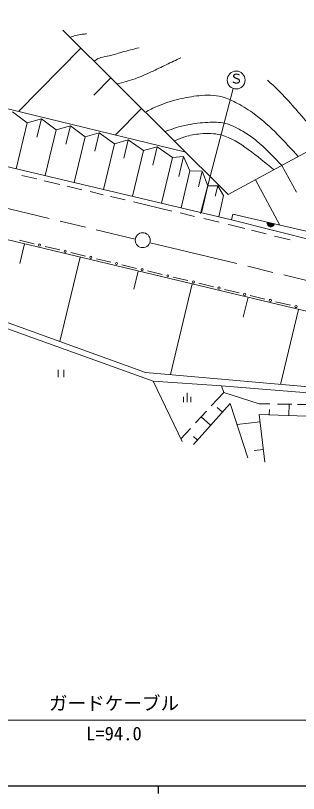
# Model space of a CAD drawing. Units: millimetres, scale not verified. Extents: x 40000 to 680000, y 20000 to 380000.
# Drawn here: x 148847 to 186872, y 204000 to 308418 of the extents above; entities that cross this region are included whole.
import ezdxf
from ezdxf.enums import TextEntityAlignment as Align

# ---------------------------------------------------------------- set-up
doc = ezdxf.new("R2010")
doc.units = ezdxf.units.MM
doc.header["$LTSCALE"] = 1000
doc.linetypes.add('CHAIN', pattern=[18.5, 12, -1.5, 3.5, -1.5])
for name, color, linetype, lineweight in [('M-BGD', 7, 'Continuous', 13), ('M-BMK', 2, 'CHAIN', 13), ('M-BMK-SRVR', 3, 'Continuous', 13), ('M-STR-STR3', 7, 'Continuous', 13), ('M-STR-STRC', 7, 'Continuous', 13), ('M-TTL-BAND', 7, 'Continuous', 25)]:
    doc.layers.add(name, color=color, linetype=linetype, lineweight=lineweight)
doc.styles.add('ＭＳ ゴシック', font='')
doc.styles.get('ＭＳ ゴシック').set_extended_font_data('MS Gothic')

msp = doc.modelspace()

# ---------------------------------------------------------------- linework, layer by layer
at = {"layer": 'M-BGD'}
for p, q in [((96087, 308418), (171558, 290140)), ((70018, 306583), (177852, 281001)), ((155201, 306439), (177429, 284411)), ((149235, 295546), (157637, 304025)), ((159372, 297735), (161657, 300040)), ((162278, 292387), (165797, 295938)), ((177429, 284411), (198614, 295846)), ((150400, 294020), (148434, 295488)), ((150400, 294020), (152324, 294553)), ((152324, 294553), (151731, 292088)), ((154312, 293087), (152324, 294553)), ((150400, 294020), (148920, 287865)), ((154312, 293087), (156213, 293618)), ((156213, 293618), (155618, 291145)), ((158224, 292153), (156213, 293618)), ((154312, 293087), (152834, 286936)), ((158224, 292153), (160102, 292684)), ((160102, 292684), (159506, 290203)), ((162135, 291220), (160102, 292684)), ((158224, 292153), (156747, 286008)), ((162135, 291220), (163992, 291749)), ((163992, 291749), (163393, 289261)), ((166046, 290288), (163992, 291749)), ((162135, 291220), (160659, 285080)), ((166046, 290288), (164571, 284152)), ((166046, 290288), (167881, 290815)), ((167881, 290815), (167281, 288318)), ((169957, 289356), (167881, 290815)), ((169957, 289356), (168483, 283224)), ((169957, 289356), (171425, 289503)), ((171425, 289503), (170792, 286836)), ((171425, 289503), (172279, 287591)), ((186586, 284732), (184654, 288311)), ((172279, 287591), (171095, 282604)), ((172279, 287591), (173951, 287540)), ((173951, 287540), (173446, 285410)), ((173951, 287540), (174702, 285577)), ((149700, 286960), (151688, 286488)), ((152674, 286254), (154779, 285755)), ((184385, 280273), (181086, 286385)), ((155765, 285521), (157775, 285044)), ((174702, 285577), (173842, 281952)), ((174702, 285577), (176017, 285577)), ((176017, 285577), (175686, 284183)), ((176017, 285577), (176802, 284263)), ((158857, 284788), (160622, 284369)), ((161594, 284138), (163592, 283664)), ((176802, 284263), (176160, 281402)), ((164722, 283396), (169860, 282177)), ((170968, 281915), (172882, 281460)), ((174167, 281156), (176216, 280670)), ((178031, 281754), (177852, 281001)), ((177852, 281001), (212653, 272293)), ((178031, 281754), (208820, 274578)), ((177434, 280381), (177690, 280320)), ((179659, 279826), (177690, 280320)), ((182524, 279107), (180552, 279602)), ((185740, 278300), (183656, 278823)), ((145845, 278790), (207906, 263939)), ((149363, 278256), (151333, 277785)), ((149404, 275135), (150038, 277786)), ((152810, 277431), (154781, 276960)), ((154798, 264659), (157511, 275998)), ((156258, 276606), (158229, 276135)), ((159706, 275781), (161676, 275310)), ((163154, 274956), (165124, 274485)), ((164744, 271671), (165332, 274127)), ((166602, 274131), (168572, 273660)), ((170050, 273306), (172020, 272835)), ((169676, 260215), (172589, 272390)), ((173497, 272481), (175468, 272010)), ((176945, 271656), (178916, 271185)), ((137696, 270807), (166331, 260513)), ((179456, 267937), (180092, 270595)), ((180393, 270831), (182363, 270360)), ((138324, 269725), (167347, 259346)), ((183841, 270006), (185811, 269535)), ((184445, 258899), (186857, 268976)), ((154577, 259863), (154577, 260863)), ((155327, 260863), (155327, 259863)), ((166331, 260513), (205771, 256998)), ((167347, 259346), (176549, 258701)), ((167347, 259346), (171224, 251253)), ((176549, 258701), (207303, 256259)), ((176549, 258701), (176830, 257820)), ((171421, 257260), (171421, 256510)), ((171921, 257760), (171921, 256510)), ((172421, 256510), (172421, 257260)), ((176830, 257820), (175151, 256015)), ((176830, 257820), (181595, 256299)), ((172785, 250853), (177671, 256339)), ((177671, 256339), (180073, 249051)), ((181595, 256299), (183037, 256278)), ((184037, 256264), (185961, 256237)), ((185617, 256242), (185563, 254717)), ((186722, 256226), (188883, 256195)), ((174495, 255309), (173049, 253755)), ((175945, 255806), (176643, 255185)), ((182356, 248450), (181595, 254857)), ((181595, 254857), (198614, 254257)), ((182972, 255544), (182946, 254810)), ((173789, 254550), (175065, 253413)), ((178596, 253531), (181709, 253900)), ((172354, 253007), (171053, 251609)), ((172750, 251905), (173292, 251422)), ((180924, 250031), (182151, 250177))]:
    msp.add_line(p, q, dxfattribs=at)
for centre in [(152072, 277608), (155519, 276783), (158967, 275958), (162415, 275133), (165863, 274308), (169311, 273483), (172759, 272658), (176207, 271833), (179654, 271008), (183102, 270183), (186550, 269358)]:
    msp.add_circle(centre, 150, dxfattribs=at)
for radius in [500, 500, 450, 400, 350, 300, 250, 200, 150, 100, 50]:
    msp.add_arc((183162, 280558), radius, 166.87955, 346.87955, dxfattribs=at)
for points, knots in [([(156164, 305484), (156408, 305572), (156652, 305660), (156902, 305731), (157202, 305815), (157509, 305875), (157819, 305910), (158004, 305930), (158191, 305942), (158378, 305954)], [0, 0, 0, 0, 1, 1, 1, 2, 2, 2, 3, 3, 3, 3]), ([(159387, 302290), (159596, 302430), (159806, 302569), (160032, 302668), (160388, 302823), (160785, 302878), (161172, 302958), (161837, 303096), (162473, 303308), (163117, 303495), (163892, 303720), (164678, 303909), (165465, 304099)], [0, 0, 0, 0, 1, 1, 1, 2, 2, 2, 3, 3, 3, 4, 4, 4, 4]), ([(162464, 299241), (163286, 299451), (164108, 299661), (164906, 299940), (165653, 300201), (166379, 300522), (167097, 300857), (167772, 301171), (168440, 301496), (169109, 301818), (169764, 302133), (170420, 302445), (171077, 302757)], [0, 0, 0, 0, 1, 1, 1, 2, 2, 2, 3, 3, 3, 4, 4, 4, 4]), ([(182706, 299749), (183204, 299293), (183702, 298837), (184183, 298363), (184919, 297637), (185613, 296869), (186295, 296090), (186982, 295306), (187655, 294512), (188338, 293725), (189015, 292947), (189700, 292175), (190385, 291404)], [0, 0, 0, 0, 1, 1, 1, 2, 2, 2, 3, 3, 3, 4, 4, 4, 4]), ([(166282, 295458), (166824, 295734), (167366, 296010), (167924, 296251), (168846, 296649), (169811, 296952), (170786, 297190), (171683, 297409), (172588, 297572), (173514, 297660), (174547, 297757), (175607, 297760), (176599, 297503), (177324, 297315), (178013, 296989), (178679, 296631), (179474, 296203), (180237, 295730), (180959, 295200), (182064, 294390), (183075, 293448), (184044, 292472), (185008, 291503), (185930, 290500), (186852, 289497)], [0, 0, 0, 0, 1, 1, 1, 2, 2, 2, 3, 3, 3, 4, 4, 4, 5, 5, 5, 6, 6, 6, 7, 7, 7, 8, 8, 8, 8]), ([(168932, 292831), (169397, 293013), (169863, 293195), (170339, 293344), (170881, 293514), (171436, 293641), (171994, 293747), (172872, 293914), (173755, 294029), (174654, 294082), (175443, 294129), (176244, 294129), (177002, 293948), (177763, 293766), (178481, 293402), (179170, 293009), (179737, 292686), (180285, 292344), (180803, 291958), (181537, 291411), (182209, 290776), (182860, 290125), (183460, 289524), (184043, 288910), (184625, 288295)], [0, 0, 0, 0, 1, 1, 1, 2, 2, 2, 3, 3, 3, 4, 4, 4, 5, 5, 5, 6, 6, 6, 7, 7, 7, 8, 8, 8, 8]), ([(170190, 291585), (170660, 291784), (171130, 291984), (171613, 292137), (172285, 292350), (172983, 292474), (173693, 292540), (174624, 292626), (175576, 292613), (176466, 292390), (177789, 292060), (178978, 291268), (180105, 290445), (181309, 289564), (182444, 288647), (183578, 287730)], [0, 0, 0, 0, 1, 1, 1, 2, 2, 2, 3, 3, 3, 4, 4, 4, 5, 5, 5, 5])]:
    msp.add_open_spline(points, degree=3, knots=knots, dxfattribs=at)
at = {"layer": 'M-BMK'}
for p, q in [((69765, 301266), (164928, 278399)), ((166919, 277920), (232840, 262080))]:
    msp.add_line(p, q, dxfattribs=at)
at = {"layer": 'M-BMK-SRVR'}
msp.add_circle((165945, 278266), 1000, dxfattribs=at)
at = {"layer": 'M-STR-STR3'}
msp.add_line((116922, 213842), (207237, 213842), dxfattribs=at)
at = {"layer": 'M-STR-STRC'}
msp.add_line((178088, 298639), (173727, 281835), dxfattribs=at)
msp.add_circle((178505, 299764), 1200, dxfattribs=at)
at = {"layer": 'M-TTL-BAND'}
for p, q in [((40000, 205000), (579000, 205000)), ((168000, 205000), (168000, 204000))]:
    msp.add_line(p, q, dxfattribs=at)

# ---------------------------------------------------------------- texts
at = {"layer": 'M-STR-STR3', "style": 'ＭＳ ゴシック'}
for s, p in [('ガードケーブル', (153329, 214638)), ('L=94.0', (158329, 210579))]:
    msp.add_text(s, height=1833, dxfattribs=at).set_placement(p, align=Align.BOTTOM_LEFT)
at = {"layer": 'M-STR-STRC', "style": 'ＭＳ ゴシック'}
msp.add_text('Ｓ', height=1320, dxfattribs=at).set_placement((177615, 298903), align=Align.BOTTOM_LEFT)

doc.saveas('drawing.dxf')
